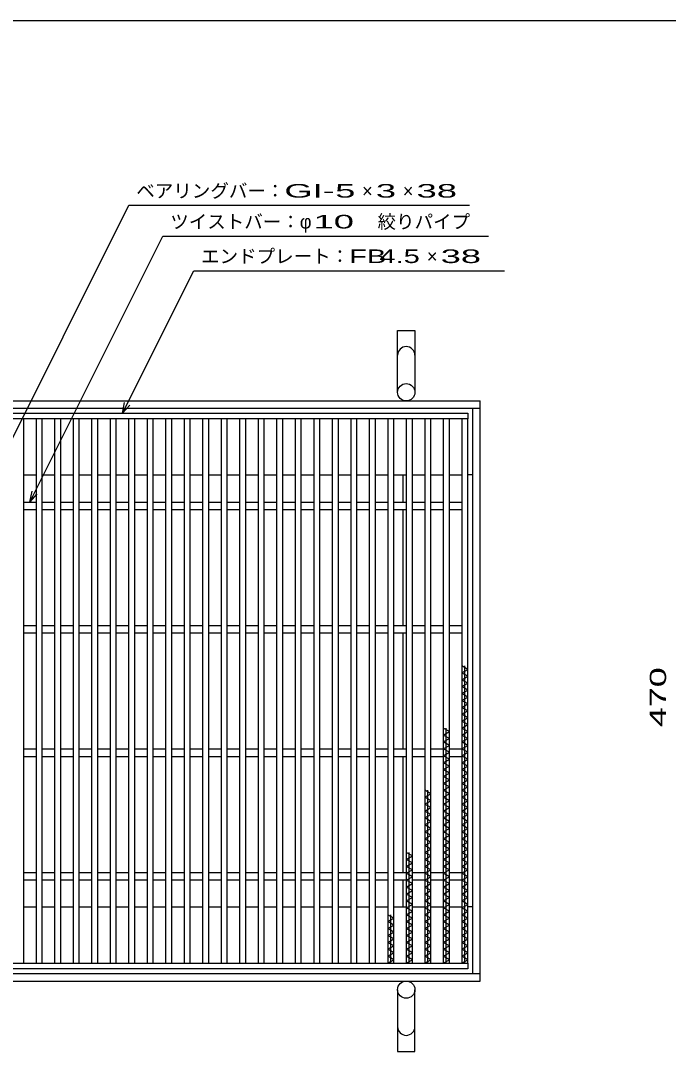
# Model space of a CAD drawing. Units: millimetres, scale not verified. Extents: x -1092 to 1039, y -770 to 632.
# Drawn here: x -686 to -161, y -203 to 632 of the extents above; entities that cross this region are included whole.
import ezdxf
from ezdxf.enums import TextEntityAlignment as Align

# ---------------------------------------------------------------- set-up
doc = ezdxf.new("R2010")
doc.units = ezdxf.units.MM
doc.header["$LTSCALE"] = 6
for name, color, linetype, lineweight in [('0_2', 150, 'Continuous', 25), ('16', 3, 'Continuous', 25), ('19', 6, 'Continuous', 25), ('22', 4, 'Continuous', 25)]:
    doc.layers.add(name, color=color, linetype=linetype, lineweight=lineweight)
doc.styles.add('ベクトル', font='')
doc.styles.get('ベクトル').set_extended_font_data('ベクトル')

msp = doc.modelspace()

# ---------------------------------------------------------------- linework, layer by layer
at = {"layer": '0_2'}
msp.add_line((-1037.4, 632.1), (1038.6, 632.1), dxfattribs=at)
at = {"layer": '16'}
for p, q in [((-778, 314), (-323, 314)), ((-323, 309.5), (-778, 309.5)), ((-683, 309.5), (-688, 309.5)), ((-683, -131.5), (-683, 309.5)), ((-673, 309.5), (-673, -131.5)), ((-668, 309.5), (-673, 309.5)), ((-668, -131.5), (-668, 309.5)), ((-658, 309.5), (-658, -131.5)), ((-653, 309.5), (-658, 309.5)), ((-653, -131.5), (-653, 309.5)), ((-643, 309.5), (-643, -131.5)), ((-638, 309.5), (-643, 309.5)), ((-638, -131.5), (-638, 309.5)), ((-628, 309.5), (-628, -131.5)), ((-623, 309.5), (-628, 309.5)), ((-623, -131.5), (-623, 309.5)), ((-613, 309.5), (-613, -131.5)), ((-608, 309.5), (-613, 309.5)), ((-608, -131.5), (-608, 309.5)), ((-598, 309.5), (-598, -131.5)), ((-593, 309.5), (-598, 309.5)), ((-593, -131.5), (-593, 309.5)), ((-583, 309.5), (-583, -131.5)), ((-578, 309.5), (-583, 309.5)), ((-578, -131.5), (-578, 309.5)), ((-568, 309.5), (-568, -131.5)), ((-563, 309.5), (-568, 309.5)), ((-563, -131.5), (-563, 309.5)), ((-553, 309.5), (-553, -131.5)), ((-548, 309.5), (-553, 309.5)), ((-548, -131.5), (-548, 309.5)), ((-538, 309.5), (-538, -131.5)), ((-533, 309.5), (-538, 309.5)), ((-533, -131.5), (-533, 309.5)), ((-523, 309.5), (-523, -131.5)), ((-518, 309.5), (-523, 309.5)), ((-518, -131.5), (-518, 309.5)), ((-508, 309.5), (-508, -131.5)), ((-503, 309.5), (-508, 309.5)), ((-503, -131.5), (-503, 309.5)), ((-493, 309.5), (-493, -131.5)), ((-488, 309.5), (-493, 309.5)), ((-488, -131.5), (-488, 309.5)), ((-478, 309.5), (-478, -131.5)), ((-473, 309.5), (-478, 309.5)), ((-473, -131.5), (-473, 309.5)), ((-463, 309.5), (-463, -131.5)), ((-458, 309.5), (-463, 309.5)), ((-458, -131.5), (-458, 309.5)), ((-448, 309.5), (-448, -131.5)), ((-443, 309.5), (-448, 309.5)), ((-443, -131.5), (-443, 309.5)), ((-433, 309.5), (-433, -131.5)), ((-428, 309.5), (-433, 309.5)), ((-428, -131.5), (-428, 309.5)), ((-418, 309.5), (-418, -131.5)), ((-413, 309.5), (-418, 309.5)), ((-413, -131.5), (-413, 309.5)), ((-403, 309.5), (-403, -131.5)), ((-398, 309.5), (-403, 309.5)), ((-398, -131.5), (-398, 309.5)), ((-388, 309.5), (-388, -131.5)), ((-383, 309.5), (-388, 309.5)), ((-383, -131.5), (-383, 309.5)), ((-373, 309.5), (-373, -131.5)), ((-368, 309.5), (-373, 309.5)), ((-368, -131.5), (-368, 309.5)), ((-358, 309.5), (-358, -131.5)), ((-353, 309.5), (-358, 309.5)), ((-353, -131.5), (-353, 309.5)), ((-343, 309.5), (-343, -131.5)), ((-338, 309.5), (-343, 309.5)), ((-338, -131.5), (-338, 309.5)), ((-328, 309.5), (-328, -131.5)), ((-323, 309.5), (-328, 309.5)), ((-323, 314), (-323, 309.5)), ((-323, -131.5), (-323, 309.5)), ((-683, 242), (-673, 242)), ((-683, 236), (-673, 236)), ((-668, 242), (-658, 242)), ((-668, 236), (-658, 236)), ((-653, 242), (-643, 242)), ((-653, 236), (-643, 236)), ((-638, 242), (-628, 242)), ((-638, 236), (-628, 236)), ((-623, 242), (-613, 242)), ((-623, 236), (-613, 236)), ((-608, 242), (-598, 242)), ((-608, 236), (-598, 236)), ((-593, 242), (-583, 242)), ((-593, 236), (-583, 236)), ((-578, 242), (-568, 242)), ((-578, 236), (-568, 236)), ((-563, 242), (-553, 242)), ((-563, 236), (-553, 236)), ((-548, 242), (-538, 242)), ((-548, 236), (-538, 236)), ((-533, 242), (-523, 242)), ((-533, 236), (-523, 236)), ((-518, 242), (-508, 242)), ((-518, 236), (-508, 236)), ((-503, 242), (-493, 242)), ((-503, 236), (-493, 236)), ((-488, 242), (-478, 242)), ((-488, 236), (-478, 236)), ((-473, 242), (-463, 242)), ((-473, 236), (-463, 236)), ((-458, 242), (-448, 242)), ((-458, 236), (-448, 236)), ((-443, 242), (-433, 242)), ((-443, 236), (-433, 236)), ((-428, 242), (-418, 242)), ((-428, 236), (-418, 236)), ((-413, 242), (-403, 242)), ((-413, 236), (-403, 236)), ((-398, 242), (-388, 242)), ((-398, 236), (-388, 236)), ((-383, 242), (-373, 242)), ((-383, 236), (-373, 236)), ((-368, 242), (-358, 242)), ((-368, 236), (-358, 236)), ((-353, 242), (-343, 242)), ((-353, 236), (-343, 236)), ((-338, 242), (-328, 242)), ((-338, 236), (-328, 236)), ((-683, 142), (-673, 142)), ((-668, 142), (-658, 142)), ((-653, 142), (-643, 142)), ((-638, 142), (-628, 142)), ((-623, 142), (-613, 142)), ((-608, 142), (-598, 142)), ((-593, 142), (-583, 142)), ((-578, 142), (-568, 142)), ((-563, 142), (-553, 142)), ((-548, 142), (-538, 142)), ((-533, 142), (-523, 142)), ((-518, 142), (-508, 142)), ((-503, 142), (-493, 142)), ((-488, 142), (-478, 142)), ((-473, 142), (-463, 142)), ((-458, 142), (-448, 142)), ((-443, 142), (-433, 142)), ((-428, 142), (-418, 142)), ((-413, 142), (-403, 142)), ((-398, 142), (-388, 142)), ((-383, 142), (-373, 142)), ((-368, 142), (-358, 142)), ((-353, 142), (-343, 142)), ((-338, 142), (-328, 142)), ((-683, 136), (-673, 136)), ((-668, 136), (-658, 136)), ((-653, 136), (-643, 136)), ((-638, 136), (-628, 136)), ((-623, 136), (-613, 136)), ((-608, 136), (-598, 136)), ((-593, 136), (-583, 136)), ((-578, 136), (-568, 136)), ((-563, 136), (-553, 136)), ((-548, 136), (-538, 136)), ((-533, 136), (-523, 136)), ((-518, 136), (-508, 136)), ((-503, 136), (-493, 136)), ((-488, 136), (-478, 136)), ((-473, 136), (-463, 136)), ((-458, 136), (-448, 136)), ((-443, 136), (-433, 136)), ((-428, 136), (-418, 136)), ((-413, 136), (-403, 136)), ((-398, 136), (-388, 136)), ((-383, 136), (-373, 136)), ((-368, 136), (-358, 136)), ((-353, 136), (-343, 136)), ((-338, 136), (-328, 136)), ((-323, 106.5), (-328, 109.3)), ((-325.5, -131.5), (-325.5, 109.3)), ((-328, 103.7), (-323, 106.5)), ((-323, 100.9), (-328, 103.7)), ((-328, 98.1), (-323, 100.9)), ((-323, 95.3), (-328, 98.1)), ((-328, 92.5), (-323, 95.3)), ((-323, 89.7), (-328, 92.5)), ((-328, 86.9), (-323, 89.7)), ((-323, 84.1), (-328, 86.9)), ((-328, 81.3), (-323, 84.1)), ((-323, 78.5), (-328, 81.3)), ((-328, 75.7), (-323, 78.5)), ((-323, 72.9), (-328, 75.7)), ((-328, 70.1), (-323, 72.9)), ((-323, 67.3), (-328, 70.1)), ((-328, 64.5), (-323, 67.3)), ((-338, 56.1), (-343, 58.9)), ((-340.5, -131.5), (-340.5, 58.9)), ((-323, 61.7), (-328, 64.5)), ((-328, 58.9), (-323, 61.7)), ((-323, 56.1), (-328, 58.9)), ((-343, 53.3), (-338, 56.1)), ((-338, 50.5), (-343, 53.3)), ((-343, 47.7), (-338, 50.5)), ((-328, 53.3), (-323, 56.1)), ((-323, 50.5), (-328, 53.3)), ((-328, 47.7), (-323, 50.5)), ((-683, 42), (-673, 42)), ((-668, 42), (-658, 42)), ((-653, 42), (-643, 42)), ((-638, 42), (-628, 42)), ((-623, 42), (-613, 42)), ((-608, 42), (-598, 42)), ((-593, 42), (-583, 42)), ((-578, 42), (-568, 42)), ((-563, 42), (-553, 42)), ((-548, 42), (-538, 42)), ((-533, 42), (-523, 42)), ((-518, 42), (-508, 42)), ((-503, 42), (-493, 42)), ((-488, 42), (-478, 42)), ((-473, 42), (-463, 42)), ((-458, 42), (-448, 42)), ((-443, 42), (-433, 42)), ((-428, 42), (-418, 42)), ((-413, 42), (-403, 42)), ((-398, 42), (-388, 42)), ((-383, 42), (-373, 42)), ((-368, 42), (-358, 42)), ((-353, 42), (-343, 42)), ((-338, 44.9), (-343, 47.7)), ((-343, 42.1), (-338, 44.9)), ((-338, 39.3), (-343, 42.1)), ((-338, 42), (-328, 42)), ((-323, 44.9), (-328, 47.7)), ((-328, 42.1), (-323, 44.9)), ((-323, 39.3), (-328, 42.1)), ((-683, 36), (-673, 36)), ((-668, 36), (-658, 36)), ((-653, 36), (-643, 36)), ((-638, 36), (-628, 36)), ((-623, 36), (-613, 36)), ((-608, 36), (-598, 36)), ((-593, 36), (-583, 36)), ((-578, 36), (-568, 36)), ((-563, 36), (-553, 36)), ((-548, 36), (-538, 36)), ((-533, 36), (-523, 36)), ((-518, 36), (-508, 36)), ((-503, 36), (-493, 36)), ((-488, 36), (-478, 36)), ((-473, 36), (-463, 36)), ((-458, 36), (-448, 36)), ((-443, 36), (-433, 36)), ((-428, 36), (-418, 36)), ((-413, 36), (-403, 36)), ((-398, 36), (-388, 36)), ((-383, 36), (-373, 36)), ((-368, 36), (-358, 36)), ((-353, 36), (-343, 36)), ((-343, 36.5), (-338, 39.3)), ((-338, 33.7), (-343, 36.5)), ((-343, 30.9), (-338, 33.7)), ((-338, 36), (-328, 36)), ((-328, 36.5), (-323, 39.3)), ((-323, 33.7), (-328, 36.5)), ((-328, 30.9), (-323, 33.7)), ((-338, 28.1), (-343, 30.9)), ((-343, 25.3), (-338, 28.1)), ((-338, 22.5), (-343, 25.3)), ((-323, 28.1), (-328, 30.9)), ((-328, 25.3), (-323, 28.1)), ((-323, 22.5), (-328, 25.3)), ((-343, 19.7), (-338, 22.5)), ((-338, 16.9), (-343, 19.7)), ((-343, 14.1), (-338, 16.9)), ((-328, 19.7), (-323, 22.5)), ((-323, 16.9), (-328, 19.7)), ((-328, 14.1), (-323, 16.9)), ((-353, 5.7), (-358, 8.5)), ((-355.5, -131.5), (-355.5, 8.5)), ((-338, 11.3), (-343, 14.1)), ((-343, 8.5), (-338, 11.3)), ((-338, 5.7), (-343, 8.5)), ((-323, 11.3), (-328, 14.1)), ((-328, 8.5), (-323, 11.3)), ((-323, 5.7), (-328, 8.5)), ((-358, 2.9), (-353, 5.7)), ((-353, 0.1), (-358, 2.9)), ((-358, -2.7), (-353, 0.1)), ((-343, 2.9), (-338, 5.7)), ((-338, 0.1), (-343, 2.9)), ((-343, -2.7), (-338, 0.1)), ((-328, 2.9), (-323, 5.7)), ((-323, 0.1), (-328, 2.9)), ((-328, -2.7), (-323, 0.1)), ((-353, -5.5), (-358, -2.7)), ((-358, -8.3), (-353, -5.5)), ((-353, -11.1), (-358, -8.3)), ((-338, -5.5), (-343, -2.7)), ((-343, -8.3), (-338, -5.5)), ((-338, -11.1), (-343, -8.3)), ((-323, -5.5), (-328, -2.7)), ((-328, -8.3), (-323, -5.5)), ((-323, -11.1), (-328, -8.3)), ((-358, -13.9), (-353, -11.1)), ((-353, -16.7), (-358, -13.9)), ((-358, -19.5), (-353, -16.7)), ((-343, -13.9), (-338, -11.1)), ((-338, -16.7), (-343, -13.9)), ((-343, -19.5), (-338, -16.7)), ((-328, -13.9), (-323, -11.1)), ((-323, -16.7), (-328, -13.9)), ((-328, -19.5), (-323, -16.7)), ((-353, -22.3), (-358, -19.5)), ((-358, -25.1), (-353, -22.3)), ((-338, -22.3), (-343, -19.5)), ((-343, -25.1), (-338, -22.3)), ((-323, -22.3), (-328, -19.5)), ((-328, -25.1), (-323, -22.3)), ((-353, -27.9), (-358, -25.1)), ((-358, -30.7), (-353, -27.9)), ((-353, -33.5), (-358, -30.7)), ((-338, -27.9), (-343, -25.1)), ((-343, -30.7), (-338, -27.9)), ((-338, -33.5), (-343, -30.7)), ((-323, -27.9), (-328, -25.1)), ((-328, -30.7), (-323, -27.9)), ((-323, -33.5), (-328, -30.7)), ((-358, -36.3), (-353, -33.5)), ((-353, -39.1), (-358, -36.3)), ((-358, -41.9), (-353, -39.1)), ((-343, -36.3), (-338, -33.5)), ((-338, -39.1), (-343, -36.3)), ((-343, -41.9), (-338, -39.1)), ((-328, -36.3), (-323, -33.5)), ((-323, -39.1), (-328, -36.3)), ((-328, -41.9), (-323, -39.1)), ((-368, -44.7), (-373, -41.9)), ((-373, -47.5), (-368, -44.7)), ((-368, -50.3), (-373, -47.5)), ((-370.5, -131.5), (-370.5, -41.9)), ((-353, -44.7), (-358, -41.9)), ((-358, -47.5), (-353, -44.7)), ((-353, -50.3), (-358, -47.5)), ((-338, -44.7), (-343, -41.9)), ((-343, -47.5), (-338, -44.7)), ((-338, -50.3), (-343, -47.5)), ((-323, -44.7), (-328, -41.9)), ((-328, -47.5), (-323, -44.7)), ((-323, -50.3), (-328, -47.5)), ((-683, -58), (-673, -58)), ((-668, -58), (-658, -58)), ((-653, -58), (-643, -58)), ((-638, -58), (-628, -58)), ((-623, -58), (-613, -58)), ((-608, -58), (-598, -58)), ((-593, -58), (-583, -58)), ((-578, -58), (-568, -58)), ((-563, -58), (-553, -58)), ((-548, -58), (-538, -58)), ((-533, -58), (-523, -58)), ((-518, -58), (-508, -58)), ((-503, -58), (-493, -58)), ((-488, -58), (-478, -58)), ((-473, -58), (-463, -58)), ((-458, -58), (-448, -58)), ((-443, -58), (-433, -58)), ((-428, -58), (-418, -58)), ((-413, -58), (-403, -58)), ((-398, -58), (-388, -58)), ((-383, -58), (-373, -58)), ((-373, -53.1), (-368, -50.3)), ((-368, -55.9), (-373, -53.1)), ((-373, -58.7), (-368, -55.9)), ((-368, -58), (-358, -58)), ((-358, -53.1), (-353, -50.3)), ((-353, -55.9), (-358, -53.1)), ((-358, -58.7), (-353, -55.9)), ((-353, -58), (-343, -58)), ((-343, -53.1), (-338, -50.3)), ((-338, -55.9), (-343, -53.1)), ((-343, -58.7), (-338, -55.9)), ((-338, -58), (-328, -58)), ((-328, -53.1), (-323, -50.3)), ((-323, -55.9), (-328, -53.1)), ((-328, -58.7), (-323, -55.9)), ((-683, -64), (-673, -64)), ((-668, -64), (-658, -64)), ((-653, -64), (-643, -64)), ((-638, -64), (-628, -64)), ((-623, -64), (-613, -64)), ((-608, -64), (-598, -64)), ((-593, -64), (-583, -64)), ((-578, -64), (-568, -64)), ((-563, -64), (-553, -64)), ((-548, -64), (-538, -64)), ((-533, -64), (-523, -64)), ((-518, -64), (-508, -64)), ((-503, -64), (-493, -64)), ((-488, -64), (-478, -64)), ((-473, -64), (-463, -64)), ((-458, -64), (-448, -64)), ((-443, -64), (-433, -64)), ((-428, -64), (-418, -64)), ((-413, -64), (-403, -64)), ((-398, -64), (-388, -64)), ((-383, -64), (-373, -64)), ((-368, -61.5), (-373, -58.7)), ((-373, -64.3), (-368, -61.5)), ((-368, -67.1), (-373, -64.3)), ((-368, -64), (-358, -64)), ((-353, -61.5), (-358, -58.7)), ((-358, -64.3), (-353, -61.5)), ((-353, -67.1), (-358, -64.3)), ((-353, -64), (-343, -64)), ((-338, -61.5), (-343, -58.7)), ((-343, -64.3), (-338, -61.5)), ((-338, -67.1), (-343, -64.3)), ((-338, -64), (-328, -64)), ((-323, -61.5), (-328, -58.7)), ((-328, -64.3), (-323, -61.5)), ((-323, -67.1), (-328, -64.3)), ((-373, -69.9), (-368, -67.1)), ((-368, -72.7), (-373, -69.9)), ((-373, -75.5), (-368, -72.7)), ((-358, -69.9), (-353, -67.1)), ((-353, -72.7), (-358, -69.9)), ((-358, -75.5), (-353, -72.7)), ((-343, -69.9), (-338, -67.1)), ((-338, -72.7), (-343, -69.9)), ((-343, -75.5), (-338, -72.7)), ((-328, -69.9), (-323, -67.1)), ((-323, -72.7), (-328, -69.9)), ((-328, -75.5), (-323, -72.7)), ((-368, -78.3), (-373, -75.5)), ((-373, -81.1), (-368, -78.3)), ((-368, -83.9), (-373, -81.1)), ((-353, -78.3), (-358, -75.5)), ((-358, -81.1), (-353, -78.3)), ((-353, -83.9), (-358, -81.1)), ((-338, -78.3), (-343, -75.5)), ((-343, -81.1), (-338, -78.3)), ((-338, -83.9), (-343, -81.1)), ((-323, -78.3), (-328, -75.5)), ((-328, -81.1), (-323, -78.3)), ((-323, -83.9), (-328, -81.1)), ((-373, -86.7), (-368, -83.9)), ((-368, -89.5), (-373, -86.7)), ((-373, -92.3), (-368, -89.5)), ((-358, -86.7), (-353, -83.9)), ((-353, -89.5), (-358, -86.7)), ((-358, -92.3), (-353, -89.5)), ((-343, -86.7), (-338, -83.9)), ((-338, -89.5), (-343, -86.7)), ((-343, -92.3), (-338, -89.5)), ((-328, -86.7), (-323, -83.9)), ((-323, -89.5), (-328, -86.7)), ((-328, -92.3), (-323, -89.5)), ((-383, -95.1), (-388, -92.3)), ((-388, -97.9), (-383, -95.1)), ((-383, -100.7), (-388, -97.9)), ((-385.5, -131.5), (-385.5, -92.3)), ((-368, -95.1), (-373, -92.3)), ((-373, -97.9), (-368, -95.1)), ((-368, -100.7), (-373, -97.9)), ((-353, -95.1), (-358, -92.3)), ((-358, -97.9), (-353, -95.1)), ((-353, -100.7), (-358, -97.9)), ((-338, -95.1), (-343, -92.3)), ((-343, -97.9), (-338, -95.1)), ((-338, -100.7), (-343, -97.9)), ((-323, -95.1), (-328, -92.3)), ((-328, -97.9), (-323, -95.1)), ((-323, -100.7), (-328, -97.9)), ((-388, -103.5), (-383, -100.7)), ((-383, -106.3), (-388, -103.5)), ((-388, -109.1), (-383, -106.3)), ((-373, -103.5), (-368, -100.7)), ((-368, -106.3), (-373, -103.5)), ((-373, -109.1), (-368, -106.3)), ((-358, -103.5), (-353, -100.7)), ((-353, -106.3), (-358, -103.5)), ((-358, -109.1), (-353, -106.3)), ((-343, -103.5), (-338, -100.7)), ((-338, -106.3), (-343, -103.5)), ((-343, -109.1), (-338, -106.3)), ((-328, -103.5), (-323, -100.7)), ((-323, -106.3), (-328, -103.5)), ((-328, -109.1), (-323, -106.3)), ((-383, -111.9), (-388, -109.1)), ((-388, -114.7), (-383, -111.9)), ((-383, -117.5), (-388, -114.7)), ((-368, -111.9), (-373, -109.1)), ((-373, -114.7), (-368, -111.9)), ((-368, -117.5), (-373, -114.7)), ((-353, -111.9), (-358, -109.1)), ((-358, -114.7), (-353, -111.9)), ((-353, -117.5), (-358, -114.7)), ((-338, -111.9), (-343, -109.1)), ((-343, -114.7), (-338, -111.9)), ((-338, -117.5), (-343, -114.7)), ((-323, -111.9), (-328, -109.1)), ((-328, -114.7), (-323, -111.9)), ((-323, -117.5), (-328, -114.7)), ((-388, -120.3), (-383, -117.5)), ((-383, -123.1), (-388, -120.3)), ((-388, -125.9), (-383, -123.1)), ((-373, -120.3), (-368, -117.5)), ((-368, -123.1), (-373, -120.3)), ((-373, -125.9), (-368, -123.1)), ((-358, -120.3), (-353, -117.5)), ((-353, -123.1), (-358, -120.3)), ((-358, -125.9), (-353, -123.1)), ((-343, -120.3), (-338, -117.5)), ((-338, -123.1), (-343, -120.3)), ((-343, -125.9), (-338, -123.1)), ((-328, -120.3), (-323, -117.5)), ((-323, -123.1), (-328, -120.3)), ((-328, -125.9), (-323, -123.1)), ((-778, -131.5), (-323, -131.5)), ((-688, -131.5), (-683, -131.5)), ((-673, -131.5), (-668, -131.5)), ((-658, -131.5), (-653, -131.5)), ((-643, -131.5), (-638, -131.5)), ((-628, -131.5), (-623, -131.5)), ((-613, -131.5), (-608, -131.5)), ((-598, -131.5), (-593, -131.5)), ((-583, -131.5), (-578, -131.5)), ((-568, -131.5), (-563, -131.5)), ((-553, -131.5), (-548, -131.5)), ((-538, -131.5), (-533, -131.5)), ((-523, -131.5), (-518, -131.5)), ((-508, -131.5), (-503, -131.5)), ((-493, -131.5), (-488, -131.5)), ((-478, -131.5), (-473, -131.5)), ((-463, -131.5), (-458, -131.5)), ((-448, -131.5), (-443, -131.5)), ((-433, -131.5), (-428, -131.5)), ((-418, -131.5), (-413, -131.5)), ((-403, -131.5), (-398, -131.5)), ((-383, -128.7), (-388, -125.9)), ((-388, -131.5), (-383, -128.7)), ((-388, -131.5), (-383, -131.5)), ((-368, -128.7), (-373, -125.9)), ((-373, -131.5), (-368, -128.7)), ((-373, -131.5), (-368, -131.5)), ((-353, -128.7), (-358, -125.9)), ((-358, -131.5), (-353, -128.7)), ((-358, -131.5), (-353, -131.5)), ((-338, -128.7), (-343, -125.9)), ((-343, -131.5), (-338, -128.7)), ((-343, -131.5), (-338, -131.5)), ((-323, -128.7), (-328, -125.9)), ((-328, -131.5), (-323, -128.7)), ((-328, -131.5), (-323, -131.5)), ((-323, -131.5), (-323, -136)), ((-323, -136), (-778, -136))]:
    msp.add_line(p, q, dxfattribs=at)
at = {"layer": '19'}
for p, q in [((-380, 331), (-380, 381)), ((-380, 381), (-366, 381)), ((-366, 381), (-366, 331)), ((-788, 324), (-313, 324)), ((-788, 318), (-313, 318)), ((-319, -140), (-319, 318)), ((-313, -146), (-313, 324)), ((-683, 264), (-673, 264)), ((-668, 264), (-658, 264)), ((-653, 264), (-643, 264)), ((-638, 264), (-628, 264)), ((-623, 264), (-613, 264)), ((-608, 264), (-598, 264)), ((-593, 264), (-583, 264)), ((-578, 264), (-568, 264)), ((-563, 264), (-553, 264)), ((-548, 264), (-538, 264)), ((-533, 264), (-523, 264)), ((-518, 264), (-508, 264)), ((-503, 264), (-493, 264)), ((-488, 264), (-478, 264)), ((-473, 264), (-463, 264)), ((-458, 264), (-448, 264)), ((-443, 264), (-433, 264)), ((-428, 264), (-418, 264)), ((-413, 264), (-403, 264)), ((-398, 264), (-388, 264)), ((-383, 264), (-373, 264)), ((-383, 264), (-373, 264)), ((-383, 264), (-373, 264)), ((-375.5, 242), (-375.5, 264)), ((-368, 264), (-358, 264)), ((-353, 264), (-343, 264)), ((-338, 264), (-328, 264)), ((-319, 264), (-323, 264)), ((-375.5, 142), (-375.5, 236)), ((-375.5, 42), (-375.5, 136)), ((-375.5, -58), (-375.5, 36)), ((-375.5, -86), (-375.5, -64)), ((-683, -86), (-673, -86)), ((-668, -86), (-658, -86)), ((-653, -86), (-643, -86)), ((-638, -86), (-628, -86)), ((-623, -86), (-613, -86)), ((-608, -86), (-598, -86)), ((-593, -86), (-583, -86)), ((-578, -86), (-568, -86)), ((-563, -86), (-553, -86)), ((-548, -86), (-538, -86)), ((-533, -86), (-523, -86)), ((-518, -86), (-508, -86)), ((-503, -86), (-493, -86)), ((-488, -86), (-478, -86)), ((-473, -86), (-463, -86)), ((-458, -86), (-448, -86)), ((-443, -86), (-433, -86)), ((-428, -86), (-418, -86)), ((-413, -86), (-403, -86)), ((-413, -86), (-403, -86)), ((-398, -86), (-388, -86)), ((-398, -86), (-388, -86)), ((-383, -86), (-373, -86)), ((-383, -86), (-373, -86)), ((-368, -86), (-358, -86)), ((-353, -86), (-343, -86)), ((-338, -86), (-328, -86)), ((-319, -86), (-323, -86)), ((-788, -140), (-313, -140)), ((-788, -146), (-313, -146)), ((-380, -153), (-380, -203)), ((-366, -203), (-366, -153)), ((-380, -203), (-366, -203))]:
    msp.add_line(p, q, dxfattribs=at)
for centre in [(-373, 331), (-373, -153)]:
    msp.add_circle(centre, 7, dxfattribs=at)
for centre, start, end in [((-373, 361), 0, 180), ((-373, -183), 180, 0)]:
    msp.add_arc(centre, 7, start, end, dxfattribs=at)
at = {"layer": '22'}
for p, q in [((-743, 192), (-597.75, 482.5)), ((-597.75, 482.5), (-321.75, 482.5)), ((-678, 242), (-570.25, 457.5)), ((-570.25, 457.5), (-306.25, 457.5)), ((-603, 314), (-545.25, 429.5)), ((-545.25, 429.5), (-293.25, 429.5)), ((-603, 314), (-601.2, 322.76)), ((-603, 314), (-597, 320.6)), ((-678, 242), (-676.2, 250.76)), ((-678, 242), (-672, 248.6))]:
    msp.add_line(p, q, dxfattribs=at)

# ---------------------------------------------------------------- texts
at = {"layer": '22', "color": 2, "style": 'ベクトル'}
for s, p in [('ベアリングバー：', (-591.75, 494.2)), ('×', (-408.75, 494.2)), ('×', (-375.75, 494.2)), ('絞りパイプ', (-396.25, 469.2)), ('ツイストバー：', (-564.25, 469.2)), ('φ', (-459.25, 469.2)), ('エンドプレート：', (-539.25, 441.2)), ('×', (-356.25, 441.2))]:
    msp.add_text(s, height=11, dxfattribs=at).set_placement(p, align=Align.MIDDLE_LEFT)
for s, width, p in [('GI-', 2, (-471.75, 494.2)), (' 5 ', 2, (-438.75, 494.2)), (' 3 ', 2, (-405.75, 494.2)), (' 38 ', 2, (-372.75, 494.2)), (' 10 ', 2, (-456.25, 469.2)), ('FB', 1.6, (-419.25, 441.2)), (' 4.5 ', 1.6, (-401.25, 441.2)), (' 38 ', 2, (-353.25, 441.2))]:
    msp.add_text(s, height=11, dxfattribs=dict(at, width=width)).set_placement(p, align=Align.MIDDLE_LEFT)
at = {"layer": '22', "color": 2, "style": 'ベクトル', "width": 1.65}
msp.add_text(' 470 ', height=13.2, rotation=90, dxfattribs=at).set_placement((-169, 51.5), align=Align.MIDDLE_LEFT)

doc.saveas('drawing.dxf')
